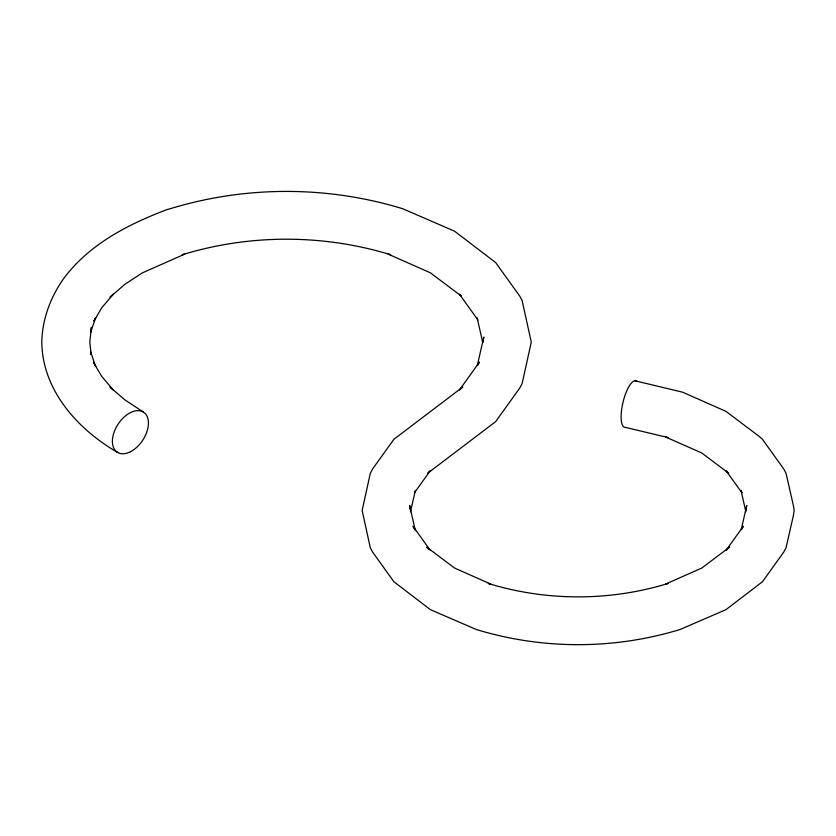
<?xml version="1.0" encoding="UTF-8"?>
<svg xmlns="http://www.w3.org/2000/svg" width="836" height="836" viewBox="0 0 836 836"><rect width="100%" height="100%" fill="white"/><g stroke="black" fill="none" stroke-linecap="round" stroke-linejoin="round"><path stroke-width="1.25" d="M482.978 342.102L483.804 337.033L477.356 365.29M745.921 510.524L746.736 505.456L741.281 529.376M410.466 511.81L415.346 490.398M93.945 320.93L95.68 317.659L90.643 332.279L91.458 327.273L89.776 342.102L91.176 354.454M477.659 365.426L479.404 362.155L459.455 389.973L462.778 387.026L393.892 439.297L372.637 468.933L370.306 473.291L362.145 510.524L370.306 547.747L372.637 552.105L393.892 581.741L430.415 609.674L476.196 629.456C542.355 649.729 614 649.729 680.149 629.456L725.93 609.674L762.453 581.741L783.719 552.105L786.049 547.747L793.374 515.593L794.2 510.524L793.374 505.456L786.049 473.291L783.719 468.933L762.453 439.297L759.13 436.35L725.93 411.364L682.646 392.199L634.858 380.756M741.584 529.554L743.329 526.272L726.244 550.088L729.567 547.141L701.791 568.041L665.581 584.082L668.079 583.465C609.757 601.335 546.587 601.335 488.266 583.465L490.763 584.082L454.565 568.041L426.778 547.141L429.276 549.346M94.019 320.92L101.773 307.721L113.341 294.188L110.038 297.146L124.846 284.344L142.047 273.027L184.651 254.144L182.154 254.761C249.818 234.028 323.093 234.028 390.757 254.761L388.249 254.144L430.415 272.829L460.688 295.599M414.51 492.697L430.101 470.961L427.614 473.166M428.858 472.34L495.664 421.626L519.793 387.988L522.124 383.62L531.268 342.102L522.124 300.573L519.793 296.205L495.664 262.567L454.565 231.196L402.827 208.77C327.336 185.634 245.575 185.634 170.084 208.77L167.587 209.376C128.211 224.173 88.909 244.373 63.39 278.963C50.4 297.532 42.26 319.31 41.8 342.102C42.27 390.245 77.936 429.652 117.698 452.475M143.144 411.897L124.846 399.848L110.038 387.058L113.341 390.015L101.773 376.472L93.371 362.176L95.68 366.544L90.643 351.914L91.051 354.412M727.508 472.361L701.791 452.997L665.581 436.967L668.079 437.573L625.704 427.436A23.962 7.482 -76.6 0 1 622.998 402.346A23.962 7.482 -76.6 0 1 636.76 381.216M728.741 473.166L726.244 470.961L741.845 492.697M461.117 295.693L459.455 294.22L477.931 319.979M430.101 550.088L413.026 526.272L414.771 529.554M742.159 492.582L740.999 490.398L745.879 511.81M477.084 317.68L482.685 342.248M415.346 530.641L409.609 505.456L410.434 510.524M130.437 451.743A23.962 14.714 -56.6 0 0 146.007 414.489A23.962 14.714 -56.6 0 0 114.804 430.321A23.962 14.714 -56.6 0 0 130.437 451.743"/></g></svg>
